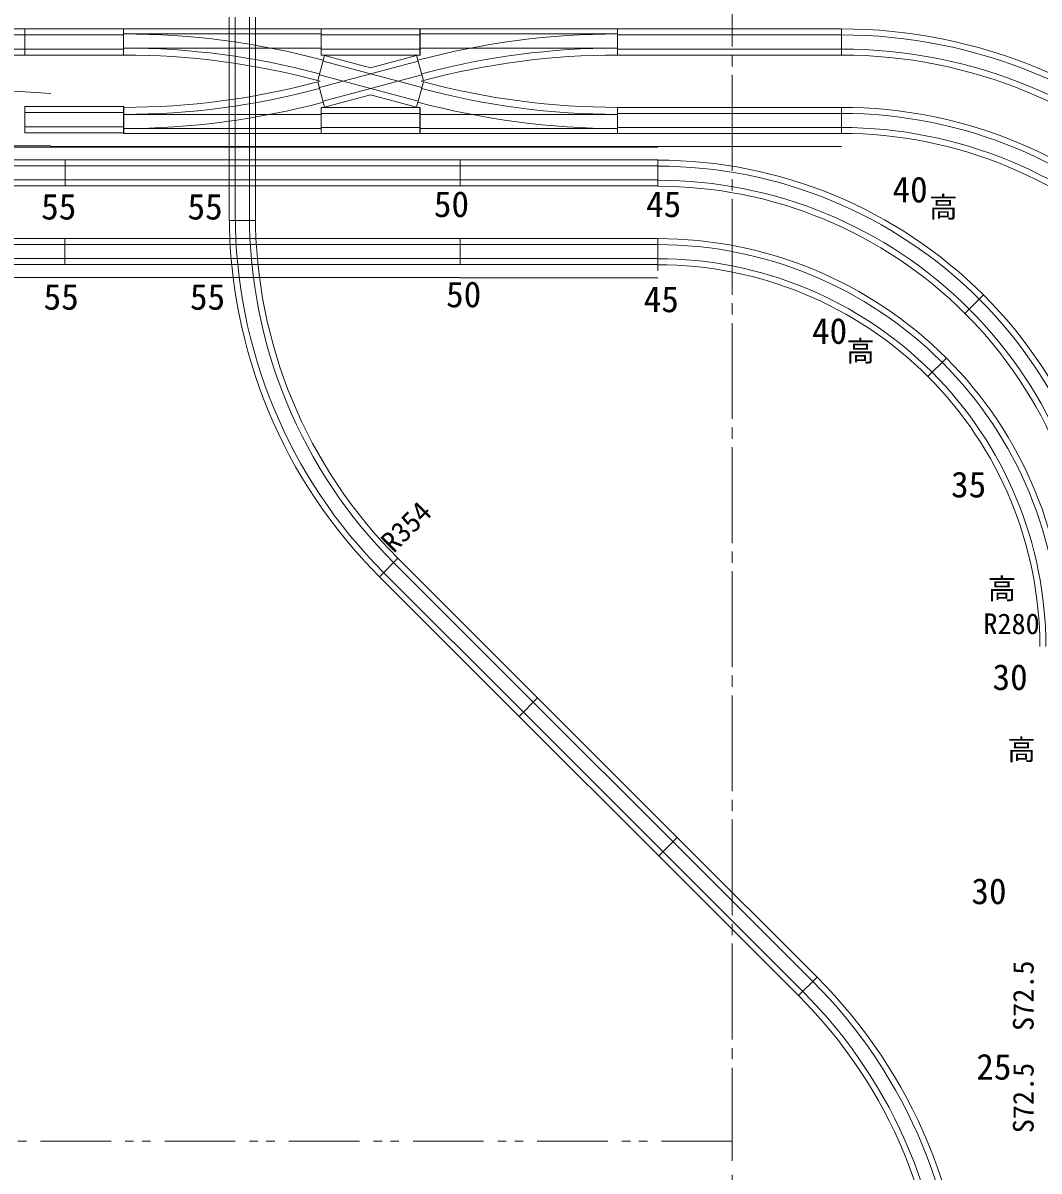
# Model space of a CAD drawing. Units: millimetres, scale not verified. Extents: x -9453 to 4173, y -8805 to 4050.
# Drawn here: x -27 to 693, y 368 to 1182 of the extents above; entities that cross this region are included whole.
import ezdxf
from ezdxf.enums import TextEntityAlignment as Align

# ---------------------------------------------------------------- set-up
doc = ezdxf.new("R2010")
doc.units = ezdxf.units.MM
doc.header["$LTSCALE"] = 10
doc.linetypes.add('DOUBLE_CHAIN1', pattern=[8.8, 5, -1, 0.6, -0.6, 0.6, -1])
for name, color, linetype, lineweight in [('0-0_線路', 7, 'Continuous', 9), ('0-2', 7, 'Continuous', 9), ('0-4_ジオラマ', 7, 'Continuous', 9), ('0-8_教室', 3, 'DOUBLE_CHAIN1', 9)]:
    doc.layers.add(name, color=color, linetype=linetype, lineweight=lineweight)
doc.styles.add('ＭＳ ゴシック', font='')
doc.styles.get('ＭＳ ゴシック').set_extended_font_data('MS Gothic')

msp = doc.modelspace()

# ---------------------------------------------------------------- linework, layer by layer
at = {"layer": '0-0_線路'}
for p, q in [((119.11, 1045.9), (119.11, 1185.9)), ((137.61, 1045.9), (137.61, 1185.9)), ((44.24, 1177.46), (-25.76, 1177.46)), ((-25.76, 1158.96), (-25.76, 1177.46)), ((-25.76, 1163.71), (-25.76, 1177.46)), ((44.24, 1177.46), (44.24, 1158.96)), ((184.24, 1177.46), (44.24, 1177.46)), ((44.24, 1158.96), (44.24, 1177.46)), ((44.24, 1158.96), (44.24, 1177.46)), ((254.24, 1177.46), (184.24, 1177.46)), ((184.24, 1158.96), (184.24, 1177.46)), ((184.24, 1163.71), (184.24, 1177.46)), ((254.24, 1158.96), (254.24, 1177.46)), ((254.24, 1158.96), (254.24, 1177.46)), ((254.32, 1177.46), (394.32, 1177.46)), ((394.32, 1177.46), (552.82, 1177.46)), ((394.32, 1177.46), (394.32, 1158.96)), ((552.82, 1158.96), (552.82, 1177.46)), ((552.82, 1158.96), (552.82, 1177.46)), ((44.24, 1158.96), (-25.76, 1158.96)), ((181.87, 1140.84), (186.66, 1158.71)), ((254.24, 1158.96), (184.24, 1158.96)), ((186.66, 1158.71), (219.28, 1149.97)), ((251.9, 1158.71), (219.28, 1149.97)), ((256.69, 1140.84), (251.9, 1158.71)), ((394.32, 1158.96), (552.82, 1158.96)), ((186.66, 1122.08), (181.87, 1139.95)), ((181.87, 1139.95), (186.66, 1122.08)), ((256.69, 1139.95), (251.9, 1122.08)), ((256.69, 1139.95), (251.9, 1122.08)), ((219.28, 1130.82), (186.66, 1122.08)), ((219.28, 1130.82), (251.9, 1122.08)), ((-25.64, 1122.35), (-25.64, 1103.85)), ((44.36, 1122.35), (-25.64, 1122.35)), ((-25.64, 1103.85), (-25.64, 1122.35)), ((-25.64, 1108.6), (-25.64, 1122.35)), ((44.36, 1103.85), (44.36, 1122.35)), ((44.36, 1103.85), (44.36, 1122.35)), ((254.24, 1121.83), (184.24, 1121.83)), ((184.24, 1103.33), (184.24, 1121.83)), ((184.24, 1108.08), (184.24, 1121.83)), ((254.24, 1103.33), (254.24, 1121.83)), ((254.24, 1103.33), (254.24, 1121.83)), ((394.32, 1121.83), (552.82, 1121.83)), ((394.32, 1121.83), (394.32, 1103.33)), ((552.82, 1103.33), (552.82, 1121.83)), ((552.82, 1103.33), (552.82, 1121.83)), ((44.36, 1103.85), (-25.64, 1103.85)), ((184.24, 1103.33), (44.24, 1103.33)), ((254.24, 1103.33), (184.24, 1103.33)), ((254.32, 1103.33), (394.32, 1103.33)), ((394.32, 1103.33), (552.82, 1103.33)), ((2.78, 1084.59), (282.78, 1084.59)), ((2.78, 1066.09), (2.78, 1084.59)), ((2.78, 1066.09), (2.78, 1084.59)), ((2.78, 1084.59), (2.78, 1066.09)), ((2.78, 1084.59), (2.78, 1066.09)), ((282.78, 1066.09), (282.78, 1084.59)), ((282.78, 1084.59), (282.78, 1066.09)), ((282.78, 1084.59), (422.78, 1084.59)), ((282.78, 1084.59), (282.78, 1066.09)), ((282.78, 1084.59), (282.78, 1066.09)), ((282.78, 1084.59), (282.78, 1066.09)), ((422.78, 1084.59), (422.78, 1066.09)), ((422.78, 1084.59), (422.78, 1066.09)), ((422.78, 1066.09), (422.78, 1084.59)), ((422.78, 1066.09), (422.78, 1084.59)), ((-277.21, 1066.09), (2.78, 1066.09)), ((2.78, 1066.09), (282.78, 1066.09)), ((282.78, 1066.09), (422.78, 1066.09)), ((137.61, 1041.65), (119.11, 1041.65)), ((119.11, 1041.65), (137.61, 1041.65)), ((119.11, 1041.65), (137.61, 1041.65)), ((119.11, 1041.65), (137.61, 1041.65)), ((-137.29, 1028.95), (2.71, 1028.95)), ((2.71, 1028.95), (2.71, 1010.45)), ((2.71, 1028.95), (282.71, 1028.95)), ((2.71, 1028.95), (2.71, 1010.45)), ((2.71, 1028.95), (2.71, 1010.45)), ((282.71, 1010.45), (282.71, 1028.95)), ((282.71, 1028.95), (282.71, 1010.45)), ((282.71, 1028.95), (422.71, 1028.95)), ((282.71, 1028.95), (282.71, 1010.45)), ((282.71, 1028.95), (282.71, 1010.45)), ((282.71, 1028.95), (282.71, 1010.45)), ((422.71, 1028.95), (422.71, 1010.45)), ((422.71, 1028.95), (422.71, 1010.45)), ((422.71, 1010.45), (422.71, 1028.95)), ((422.71, 1010.45), (422.71, 1028.95)), ((-137.29, 1010.45), (2.71, 1010.45)), ((2.71, 1010.45), (282.71, 1010.45)), ((282.71, 1010.45), (422.71, 1010.45)), ((640.4, 975.78), (653.48, 988.87)), ((640.4, 975.78), (653.48, 988.87)), ((614.16, 930.99), (627.24, 944.07)), ((614.16, 930.99), (627.24, 944.07)), ((225.5, 789.04), (238.58, 802.13)), ((225.5, 789.04), (238.58, 802.13)), ((238.58, 802.13), (225.5, 789.04)), ((238.58, 802.13), (225.5, 789.04)), ((337.58, 703.13), (238.58, 802.13)), ((324.5, 690.05), (337.58, 703.13)), ((324.5, 690.05), (337.58, 703.13)), ((324.5, 690.05), (337.58, 703.13)), ((324.5, 690.05), (337.58, 703.13)), ((324.5, 690.05), (337.58, 703.13)), ((436.57, 604.14), (337.58, 703.13)), ((423.49, 591.05), (436.57, 604.14)), ((423.49, 591.05), (436.57, 604.14)), ((423.49, 591.05), (436.57, 604.14)), ((423.49, 591.05), (436.57, 604.14)), ((423.49, 591.05), (436.57, 604.14)), ((535.57, 505.14), (436.57, 604.14)), ((522.49, 492.06), (423.49, 591.05)), ((522.49, 492.06), (535.57, 505.14)), ((522.49, 492.06), (535.57, 505.14)), ((522.49, 492.06), (535.57, 505.14)), ((522.49, 492.06), (535.57, 505.14)), ((522.49, 492.06), (535.57, 505.14))]:
    msp.add_line(p, q, dxfattribs=at)
at = {"layer": '0-0_線路', "color": 2}
for p, q in [((123.36, 1045.9), (123.36, 1185.9)), ((133.36, 1045.9), (133.36, 1185.9)), ((-98.26, 1173.21), (-25.76, 1173.21)), ((44.24, 1173.21), (-25.76, 1173.21)), ((44.24, 1173.9), (184.24, 1173.9)), ((254.24, 1173.21), (184.24, 1173.21)), ((394.32, 1173.9), (254.32, 1173.9)), ((394.32, 1173.21), (552.82, 1173.21)), ((-98.26, 1163.21), (-25.76, 1163.21)), ((44.24, 1163.21), (-25.76, 1163.21)), ((44.24, 1163.9), (184.24, 1163.9)), ((254.24, 1163.21), (184.24, 1163.21)), ((394.32, 1163.9), (254.32, 1163.9)), ((394.32, 1163.21), (552.82, 1163.21)), ((253, 1154.61), (182.97, 1135.84)), ((185.56, 1154.61), (255.59, 1135.84)), ((182.97, 1144.95), (253, 1126.19)), ((255.59, 1144.95), (185.56, 1126.19)), ((44.36, 1118.1), (-25.64, 1118.1)), ((44.24, 1116.89), (184.24, 1116.89)), ((254.24, 1117.58), (184.24, 1117.58)), ((394.32, 1116.89), (254.32, 1116.89)), ((394.32, 1117.58), (552.82, 1117.58)), ((44.36, 1108.1), (-25.64, 1108.1)), ((254.24, 1107.58), (184.24, 1107.58)), ((394.32, 1107.58), (552.82, 1107.58)), ((44.24, 1106.89), (184.24, 1106.89)), ((394.32, 1106.9), (254.32, 1106.9)), ((2.78, 1080.34), (-277.21, 1080.34)), ((282.78, 1080.34), (2.78, 1080.34)), ((282.78, 1080.34), (422.78, 1080.34)), ((2.78, 1070.34), (-277.21, 1070.34)), ((282.78, 1070.34), (2.78, 1070.34)), ((282.78, 1070.34), (422.78, 1070.34)), ((-137.29, 1024.7), (2.71, 1024.7)), ((282.71, 1024.7), (2.71, 1024.7)), ((282.71, 1024.7), (422.71, 1024.7)), ((-137.29, 1014.7), (2.71, 1014.7)), ((282.71, 1014.7), (2.71, 1014.7)), ((282.71, 1014.7), (422.71, 1014.7)), ((334.57, 700.13), (235.58, 799.12)), ((327.5, 693.05), (228.51, 792.05)), ((433.57, 601.13), (334.57, 700.13)), ((426.5, 594.06), (327.5, 693.05)), ((532.56, 502.14), (433.57, 601.13)), ((525.49, 495.07), (426.5, 594.06))]:
    msp.add_line(p, q, dxfattribs=at)
at = {"layer": '0-0_線路', "color": 3}
for p, q in [((-7.18, 1094.6), (-147.17, 1094.6)), ((2.71, 1093.7), (-137.29, 1093.7)), ((-7.18, 1094.08), (132.82, 1094.08)), ((132.82, 1094.08), (272.82, 1094.08)), ((272.82, 1094.08), (412.82, 1094.08)), ((412.82, 1094.08), (552.82, 1094.08)), ((-137.29, 1001.2), (2.71, 1001.2))]:
    msp.add_line(p, q, dxfattribs=at)
at = {"layer": '0-0_線路'}
for points in [[(-98.26, 1177.46), (-25.76, 1177.46), (-25.76, 1158.96)], [(-98.26, 1177.46), (-98.26, 1158.96), (-25.76, 1158.96)], [(44.24, 1158.96), (44.24, 1177.46), (44.24, 1158.96)], [(44.24, 1177.46), (184.24, 1177.46), (44.24, 1177.46)], [(44.24, 1177.46), (184.24, 1177.46), (184.24, 1163.9)], [(184.24, 1177.46), (44.24, 1177.46), (44.24, 1158.96)], [(186.66, 1158.71), (184.24, 1158.96), (184.24, 1177.46)], [(251.9, 1158.71), (254.32, 1158.96), (254.32, 1177.46)], [(394.32, 1177.46), (254.32, 1177.46), (394.32, 1177.46)], [(394.32, 1177.46), (254.32, 1177.46), (254.32, 1163.9)], [(254.32, 1177.46), (394.32, 1177.46), (394.32, 1158.96)], [(186.66, 1158.71), (181.87, 1140.84), (186.66, 1158.71)], [(256.69, 1140.84), (251.9, 1158.71), (256.69, 1140.84)], [(181.87, 1140.84), (183.54, 1140.4), (181.87, 1139.95)], [(256.69, 1140.84), (255.02, 1140.4), (256.69, 1139.95)], [(184.24, 1103.33), (44.24, 1103.33), (44.24, 1121.83)], [(44.24, 1103.33), (184.24, 1103.33), (184.24, 1116.89)], [(186.66, 1122.08), (184.24, 1121.83), (184.24, 1103.33)], [(251.9, 1122.08), (254.32, 1121.83), (254.32, 1103.33)], [(254.32, 1103.33), (394.32, 1103.33), (394.32, 1121.83)], [(394.32, 1103.33), (254.32, 1103.33), (254.32, 1116.89)], [(44.24, 1103.33), (184.24, 1103.33), (44.24, 1103.33)], [(394.32, 1103.33), (254.32, 1103.33), (394.32, 1103.33)], [(-277.21, 1066.09), (-277.21, 1084.59), (2.78, 1084.59)], [(282.78, 1066.09), (282.78, 1084.59), (282.78, 1066.09)], [(2.71, 1028.95), (2.71, 1010.45), (2.71, 1028.95)], [(282.71, 1010.45), (282.71, 1028.95), (282.71, 1010.45)], [(337.58, 703.13), (324.5, 690.05), (225.5, 789.04)], [(436.57, 604.14), (423.49, 591.05), (324.5, 690.05)]]:
    msp.add_lwpolyline(points, dxfattribs=at)
at = {"layer": '0-0_線路', "color": 3}
msp.add_lwpolyline([(-7.18, 1131.59), (-77.18, 1136.23), (-147.17, 1150.1)], dxfattribs=at)
at = {"layer": '0-0_線路', "color": 2}
for centre, radius, start, end in [((44.24, 627.21), 546.69, 75, 90), ((394.32, 627.21), 546.69, 90, 105), ((552.82, 814.21), 359, 45, 90), ((44.24, 627.21), 536.69, 75, 90), ((394.32, 627.21), 536.69, 90, 105), ((552.82, 814.21), 349, 45, 90), ((44.24, 1653.58), 536.69, 270, 285), ((394.32, 1653.58), 536.69, 255, 270), ((44.24, 1653.58), 546.69, 270, 285), ((394.32, 1653.58), 546.69, 255, 270), ((552.82, 795.58), 322, 45.00002, 90), ((552.82, 795.58), 312, 44.99998, 90), ((482.36, 1045.9), 359, 180, 225), ((482.36, 1045.9), 349, 180, 225), ((422.79, 758.17), 322, 0.00002, 45), ((422.79, 758.17), 312, 359.99998, 45), ((422.71, 739.54), 285, 0.00005, 45), ((422.71, 739.54), 275, 0, 45), ((278.71, 248.28), 359, 0, 45), ((278.71, 248.28), 349, 0, 45)]:
    msp.add_arc(centre, radius, start, end, dxfattribs=at)
at = {"layer": '0-0_線路'}
for centre, radius, start, end in [((552.82, 814.21), 363.25, 45, 90), ((44.24, 627.21), 531.75, 75.00002, 90), ((394.32, 627.21), 531.75, 90, 104.99998), ((552.82, 814.21), 344.75, 45, 90), ((44.24, 1653.58), 531.75, 270, 284.99998), ((394.32, 1653.58), 531.75, 255.00002, 270), ((552.82, 795.58), 326.25, 45, 90), ((552.82, 795.58), 307.75, 45, 90), ((482.36, 1045.9), 363.25, 180, 225), ((482.36, 1045.9), 344.75, 180, 225), ((422.79, 758.17), 326.25, 0, 45), ((422.79, 758.17), 307.75, 0, 45), ((422.71, 739.54), 289.25, 0.00005, 45), ((422.71, 739.54), 270.75, 359.99998, 45), ((278.71, 248.28), 363.25, 0, 45), ((278.71, 248.28), 344.75, 0, 45)]:
    msp.add_arc(centre, radius, start, end, dxfattribs=at)
at = {"layer": '0-2', "color": 3}
for p, q in [((142.72, 1093.7), (2.72, 1093.7)), ((282.71, 1093.7), (142.72, 1093.7)), ((422.71, 1093.54), (282.71, 1093.54)), ((2.72, 1001.2), (142.72, 1001.2)), ((142.72, 1001.2), (282.71, 1001.2)), ((282.71, 1001.04), (422.71, 1001.04))]:
    msp.add_line(p, q, dxfattribs=at)
at = {"layer": '0-2'}
for p, q in [((422.71, 1006.04), (422.71, 1024.54)), ((640.4, 975.78), (653.48, 988.87)), ((640.4, 975.78), (653.48, 988.87)), ((614.16, 930.99), (627.24, 944.07)), ((614.16, 930.99), (627.24, 944.07))]:
    msp.add_line(p, q, dxfattribs=at)
for centre, radius, end in [((422.79, 758.17), 326.25, 90), ((422.79, 758.17), 307.75, 90), ((422.71, 739.54), 289.25, 89.99995), ((422.71, 739.54), 270.75, 90.00002)]:
    msp.add_arc(centre, radius, 45, end, dxfattribs=at)
at = {"layer": '0-2', "color": 2}
for centre, radius, end in [((422.79, 758.17), 322, 89.99998), ((422.79, 758.17), 312, 90.00002), ((422.71, 739.54), 285, 89.99995), ((422.71, 739.54), 275, 90)]:
    msp.add_arc(centre, radius, 45, end, dxfattribs=at)
at = {"layer": '0-8_教室'}
for p, q in [((475.37, 388.9), (475.37, 2178.9)), ((475.37, 1568.9), (475.37, -221.1)), ((475.37, 388.9), (-114.63, 388.9))]:
    msp.add_line(p, q, dxfattribs=at)

# ---------------------------------------------------------------- texts
at = {"layer": '0-2', "style": 'ＭＳ ゴシック'}
for s, rotation, p in [('R354', 45, (238.58, 802.13)), (' S72.5', 90, (693.46, 457.04)), (' S72.5', 90, (693.46, 384.54))]:
    msp.add_text(s, height=14.66, rotation=rotation, dxfattribs=at).set_placement(p, align=Align.BOTTOM_LEFT)
msp.add_text('R280', height=14.66, dxfattribs=at).set_placement((653.46, 743.95), align=Align.BOTTOM_LEFT)
at = {"layer": '0-4_ジオラマ', "style": 'ＭＳ ゴシック'}
for s, p in [('40', (589.05, 1048.91)), ('55', (-14.16, 1036.81)), ('55', (89.54, 1036.81)), ('50', (264.11, 1038.54)), ('45', (414.48, 1038.54)), ('55', (-12.43, 972.86)), ('55', (91.27, 972.86)), ('50', (272.75, 974.59)), ('45', (412.75, 971.13)), ('40', (532.01, 948.66)), ('35', (630.53, 839.77)), ('30', (659.91, 703.23)), ('30', (644.93, 551.42)), ('25', (648.39, 426.97))]:
    msp.add_text(s, height=18.33, dxfattribs=at).set_placement(p, align=Align.BOTTOM_LEFT)
at = {"layer": '0-8_教室', "color": 7, "style": 'ＭＳ ゴシック'}
for p in [(615.12, 1039.32), (556.35, 937.35), (656.6, 768.83), (670.43, 654.75)]:
    msp.add_text('高', height=14.66, dxfattribs=at).set_placement(p, align=Align.BOTTOM_LEFT)

doc.saveas('drawing.dxf')
